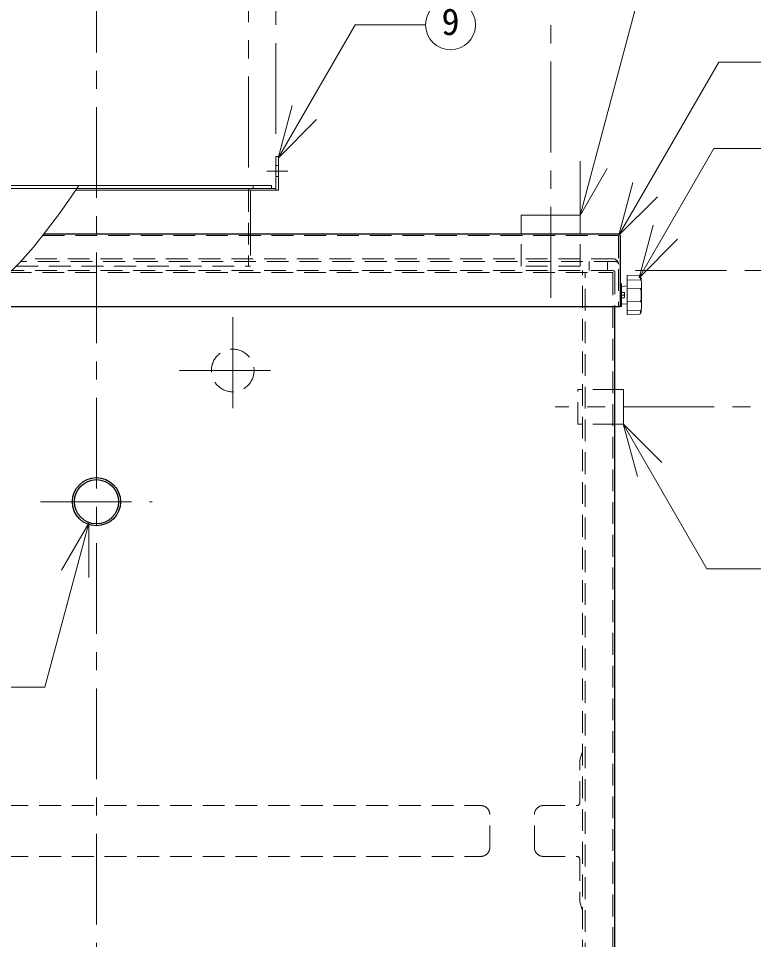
# Model space of a CAD drawing. Units: millimetres at full size, sheet at 1:20; details may follow other scales. Extents: x -4246 to 3854, y -2716 to 2904.
# Drawn here: x -3081 to -2272, y -1183 to -169 of the extents above; entities that cross this region are included whole.
import ezdxf
from ezdxf.enums import TextEntityAlignment as Align

# ---------------------------------------------------------------- set-up
doc = ezdxf.new("R2010")
doc.units = ezdxf.units.MM
doc.header["$LTSCALE"] = 20
doc.linetypes.add('CHAIN1', pattern=[8, 5, -1, 1, -1])
doc.linetypes.add('DASHED1', pattern=[1.8, 1.2, -0.6])
doc.layers.add('0-0', color=7, linetype='Continuous', lineweight=9)
doc.styles.add('ＭＳ ゴシック', font='')
doc.styles.get('ＭＳ ゴシック').set_extended_font_data('MS Gothic')

msp = doc.modelspace()

# ---------------------------------------------------------------- linework, layer by layer
at = {"layer": '0-0', "color": 4, "linetype": 'CHAIN1'}
for p, q in [((-2798.1, -296.17), (-2798.1, 203.33)), ((-2828.1, -333.17), (-2828.1, 128.33)), ((-2995.6, 53.33), (-2995.6, -1790.67)), ((-2495.6, -476.67), (-2495.6, 53.33)), ((-2808.1, -337.17), (-2785.1, -337.17)), ((-2402.1, -446.67), (-1995.6, -446.67)), ((-2845.6, -498.17), (-2845.6, -615.17)), ((-2904.1, -556.67), (-2787.1, -556.67)), ((-1995.6, -596.67), (-2490.6, -596.67)), ((-3057.1, -701.17), (-2934.1, -701.17))]:
    msp.add_line(p, q, dxfattribs=at)
at = {"layer": '0-0', "lineweight": 18}
for p, q in [((-2463.36, -386.12), (-2396.91, -138.15)), ((-2795.7, -322.97), (-2710.94, -176.18)), ((-2633.34, -176.18), (-2710.94, -176.18)), ((-2420.63, -407.76), (-2310.73, -217.42)), ((-2253.29, -217.42), (-2310.73, -217.42)), ((-2795.7, -322.97), (-2780.17, -265.02)), ((-2795.7, -322.97), (-2753.27, -280.55)), ((-2398.34, -454.58), (-2316.11, -312.15)), ((-2228.16, -312.15), (-2316.11, -312.15)), ((-2463.36, -386.12), (-2463.36, -326.12)), ((-2463.36, -386.12), (-2433.36, -334.16)), ((-2803.1, -353.17), (-3014.93, -353.17)), ((-2803.1, -353.17), (-2803.1, -356.17)), ((-2420.63, -407.76), (-2405.1, -349.81)), ((-2798.1, -358.17), (-3018.4, -358.17)), ((-3017.01, -356.17), (-2798.1, -356.17)), ((-2798.1, -356.17), (-2798.1, -358.17)), ((-2420.63, -407.76), (-2378.2, -365.34)), ((-2398.34, -454.58), (-2382.81, -396.63)), ((-2398.34, -454.58), (-2355.91, -412.15)), ((-2411.6, -494.64), (-2411.6, -452.71)), ((-2411.09, -452.21), (-2397.94, -452.63)), ((-2395.62, -461.91), (-2396.01, -454.53)), ((-2417.6, -461.17), (-2419.1, -461.17)), ((-2417.14, -464.14), (-2411.6, -463.67)), ((-2411.6, -456.74), (-2397.06, -457.22)), ((-2411.6, -466.82), (-2397.06, -466.33)), ((-2395.6, -484.91), (-2395.6, -462.44)), ((-2414.98, -470.67), (-2417.6, -470.67)), ((-2414.98, -473.67), (-2417.6, -473.67)), ((-2414.35, -471.32), (-2414.35, -476.02)), ((-2414.98, -476.67), (-2417.6, -476.67)), ((-2417.14, -483.21), (-2411.6, -483.67)), ((-2411.6, -480.53), (-2397.06, -481.01)), ((-2395.62, -485.44), (-2396.01, -492.82)), ((-2411.6, -490.61), (-2397.06, -490.12)), ((-2411.09, -495.14), (-2397.94, -494.71)), ((-2415.6, -615.67), (-2425.1, -615.67)), ((-2415.74, -615.45), (-2400.21, -673.41)), ((-2415.74, -615.45), (-2373.31, -657.88)), ((-2415.74, -615.45), (-2323.69, -774.88)), ((-3003.99, -724.69), (-3033.99, -776.65)), ((-3003.99, -724.69), (-3003.99, -784.69)), ((-2248.08, -774.88), (-2323.69, -774.88))]:
    msp.add_line(p, q, dxfattribs=at)
at = {"layer": '0-0', "color": 4}
for p, q in [((-2795.1, -321.17), (-2798.1, -321.17)), ((-2798.1, -321.17), (-2798.1, -356.17)), ((-2795.1, -321.17), (-2795.1, -358.17)), ((-3168.1, -353.17), (-3014.93, -353.17)), ((-3165.1, -356.17), (-3017.01, -356.17)), ((-2826.1, -359.17), (-2826.1, -406.17)), ((-2798.1, -358.17), (-2795.1, -358.17)), ((-2463.1, -385.67), (-2528.1, -385.67)), ((-2528.1, -406.17), (-2528.1, -385.67)), ((-2463.1, -406.17), (-2463.1, -385.67))]:
    msp.add_line(p, q, dxfattribs=at)
at = {"layer": '0-0', "color": 4, "linetype": 'DASHED1'}
for p, q in [((-2798.1, -331.17), (-2795.1, -331.17)), ((-2798.1, -343.17), (-2795.1, -343.17)), ((-2823.1, -353.17), (-2823.1, -356.17)), ((-2828.1, -358.17), (-2828.1, -441.67)), ((-2826.1, -406.17), (-2826.1, -441.67)), ((-2528.1, -441.67), (-2528.1, -406.17)), ((-2463.1, -441.67), (-2463.1, -406.17)), ((-3083.92, -441.67), (-2826.1, -441.67)), ((-2463.1, -441.67), (-2528.1, -441.67)), ((-2453.1, -446.67), (-2453.1, -436.67)), ((-2465.6, -615.67), (-2465.6, -577.67)), ((-2425.1, -577.67), (-2465.6, -577.67)), ((-2425.1, -615.67), (-2465.6, -615.67)), ((-2460.6, -975.67), (-2463.6, -985.67)), ((-2463.6, -1032.67), (-2463.6, -985.67)), ((-2503.6, -1035.67), (-2466.6, -1035.67)), ((-2513.6, -1081.67), (-2513.6, -1045.67)), ((-2503.6, -1091.67), (-2466.6, -1091.67)), ((-2463.6, -1094.67), (-2463.6, -1141.67)), ((-2460.6, -1151.67), (-2463.6, -1141.67))]:
    msp.add_line(p, q, dxfattribs=at)
at = {"layer": '0-0', "linetype": 'DASHED1', "lineweight": 18}
for p, q in [((-3054.82, -408.17), (-2422.1, -408.17)), ((-2421.1, -409.17), (-2421.1, -486.17)), ((-2427.1, -433.67), (-3076.35, -433.67)), ((-2424.1, -436.67), (-3079.02, -436.67)), ((-2433.1, -446.67), (-2433.1, -436.67)), ((-3091.04, -448.67), (-2428.1, -448.67)), ((-2427.1, -446.67), (-3089, -446.67)), ((-2460.6, -1675.67), (-2460.6, -446.67)), ((-2457.6, -1678.67), (-2457.6, -448.67)), ((-2427.1, -449.67), (-2427.1, -1710.17)), ((-2425.1, -448.67), (-2425.1, -486.17)), ((-3418.6, -1035.67), (-2572.6, -1035.67)), ((-2562.6, -1081.67), (-2562.6, -1045.67)), ((-3418.6, -1091.67), (-2572.6, -1091.67))]:
    msp.add_line(p, q, dxfattribs=at)
at = {"layer": '0-0', "color": 5, "lineweight": 25}
for p, q in [((-3053.22, -406.17), (-2421.1, -406.17)), ((-2419.1, -408.17), (-2419.1, -486.17)), ((-3139.98, -486.17), (-2419.1, -486.17)), ((-2425.1, -1711.17), (-2425.1, -486.17))]:
    msp.add_line(p, q, dxfattribs=at)
at = {"layer": '0-0', "lineweight": 18}
for points in [[(-3014.93, -353.17), (-3022.77, -364.45), (-3036.41, -383.76), (-3050.4, -402.65), (-3064.98, -420.88), (-3080.35, -438.17), (-3096.75, -454.28)], [(-2417.6, -461.17), (-2417.6, -486.17), (-2419.1, -486.17)], [(-2415.6, -615.67), (-2415.6, -577.67), (-2425.1, -577.67)], [(-3003.99, -724.69), (-3052.37, -905.28), (-3139.41, -905.28)]]:
    msp.add_lwpolyline(points, dxfattribs=at)
msp.add_circle((-2605.84, -176.18), 27.5, dxfattribs=at)
at = {"layer": '0-0', "color": 4, "linetype": 'DASHED1'}
msp.add_circle((-2845.6, -556.67), 23.5, dxfattribs=at)
at = {"layer": '0-0', "color": 5, "lineweight": 25}
for radius in [26.5, 24.3]:
    msp.add_circle((-2995.6, -701.17), radius, dxfattribs=at)
at = {"layer": '0-0', "color": 4, "linetype": 'DASHED1'}
for centre, radius, start, end in [((-2826.1, -358.17), 2, 90, 180), ((-2466.6, -1032.67), 3, 270, 0), ((-2503.6, -1045.67), 10, 90, 180), ((-2503.6, -1081.67), 10, 180, 270), ((-2466.6, -1094.67), 3, 0, 90)]:
    msp.add_arc(centre, radius, start, end, dxfattribs=at)
at = {"layer": '0-0', "color": 4}
msp.add_arc((-2825.1, -359.17), 1, 90, 180, dxfattribs=at)
at = {"layer": '0-0', "linetype": 'DASHED1', "lineweight": 18}
for centre, radius, start, end in [((-2422.1, -409.17), 1, 0, 90), ((-2427.1, -439.67), 6, 0, 90), ((-2424.1, -439.67), 3, 0, 90), ((-2428.1, -449.67), 1, 0, 90), ((-2427.1, -448.67), 2, 0, 90), ((-2572.6, -1045.67), 10, 0, 90), ((-2572.6, -1081.67), 10, 270, 0)]:
    msp.add_arc(centre, radius, start, end, dxfattribs=at)
at = {"layer": '0-0', "color": 5, "lineweight": 25}
msp.add_arc((-2421.1, -408.17), 2, 0, 90, dxfattribs=at)
at = {"layer": '0-0', "lineweight": 18}
for centre, radius, start, end in [((-2411.1, -452.71), 0.5, 88.15415, 180), ((-2398, -454.63), 2, 3.01913, 88.15415), ((-2406.56, -454.25), 9.96, 342.62002, 1.09064), ((-2398.67, -454.17), 2.07, 3.02757, 38.73305), ((-2417.1, -464.63), 0.5, 94.76364, 180), ((-2397.04, -466.83), 0.5, 7.29873, 91.90915), ((-2405.6, -462.44), 10, 0, 3.01913), ((-2415.92, -472.2), 1.79, 29.24063, 58.37188), ((-2416.46, -472.17), 2.11, 314.62454, 45.37546), ((-2416.46, -475.17), 2.11, 314.62454, 45.37546), ((-2415.92, -475.14), 1.79, 301.62812, 330.75937), ((-2450.44, -473.67), 54.34, 352.70127, 7.29873), ((-2417.1, -482.71), 0.5, 180, 265.23636), ((-2397.04, -480.51), 0.5, 268.09085, 352.70127), ((-2405.6, -484.91), 10, 356.98087, 0), ((-2411.1, -494.64), 0.5, 180, 271.84585), ((-2398, -492.71), 2, 271.84585, 356.98087), ((-2406.56, -493.1), 9.96, 358.90936, 17.37998), ((-2398.67, -493.18), 2.07, 321.26695, 356.97243)]:
    msp.add_arc(centre, radius, start, end, dxfattribs=at)

# ---------------------------------------------------------------- texts
at = {"layer": '0-0', "style": 'ＭＳ ゴシック'}
msp.add_text('9', height=29.33, dxfattribs=at).set_placement((-2615.84, -196.18), align=Align.BOTTOM_LEFT)

doc.saveas('drawing.dxf')
